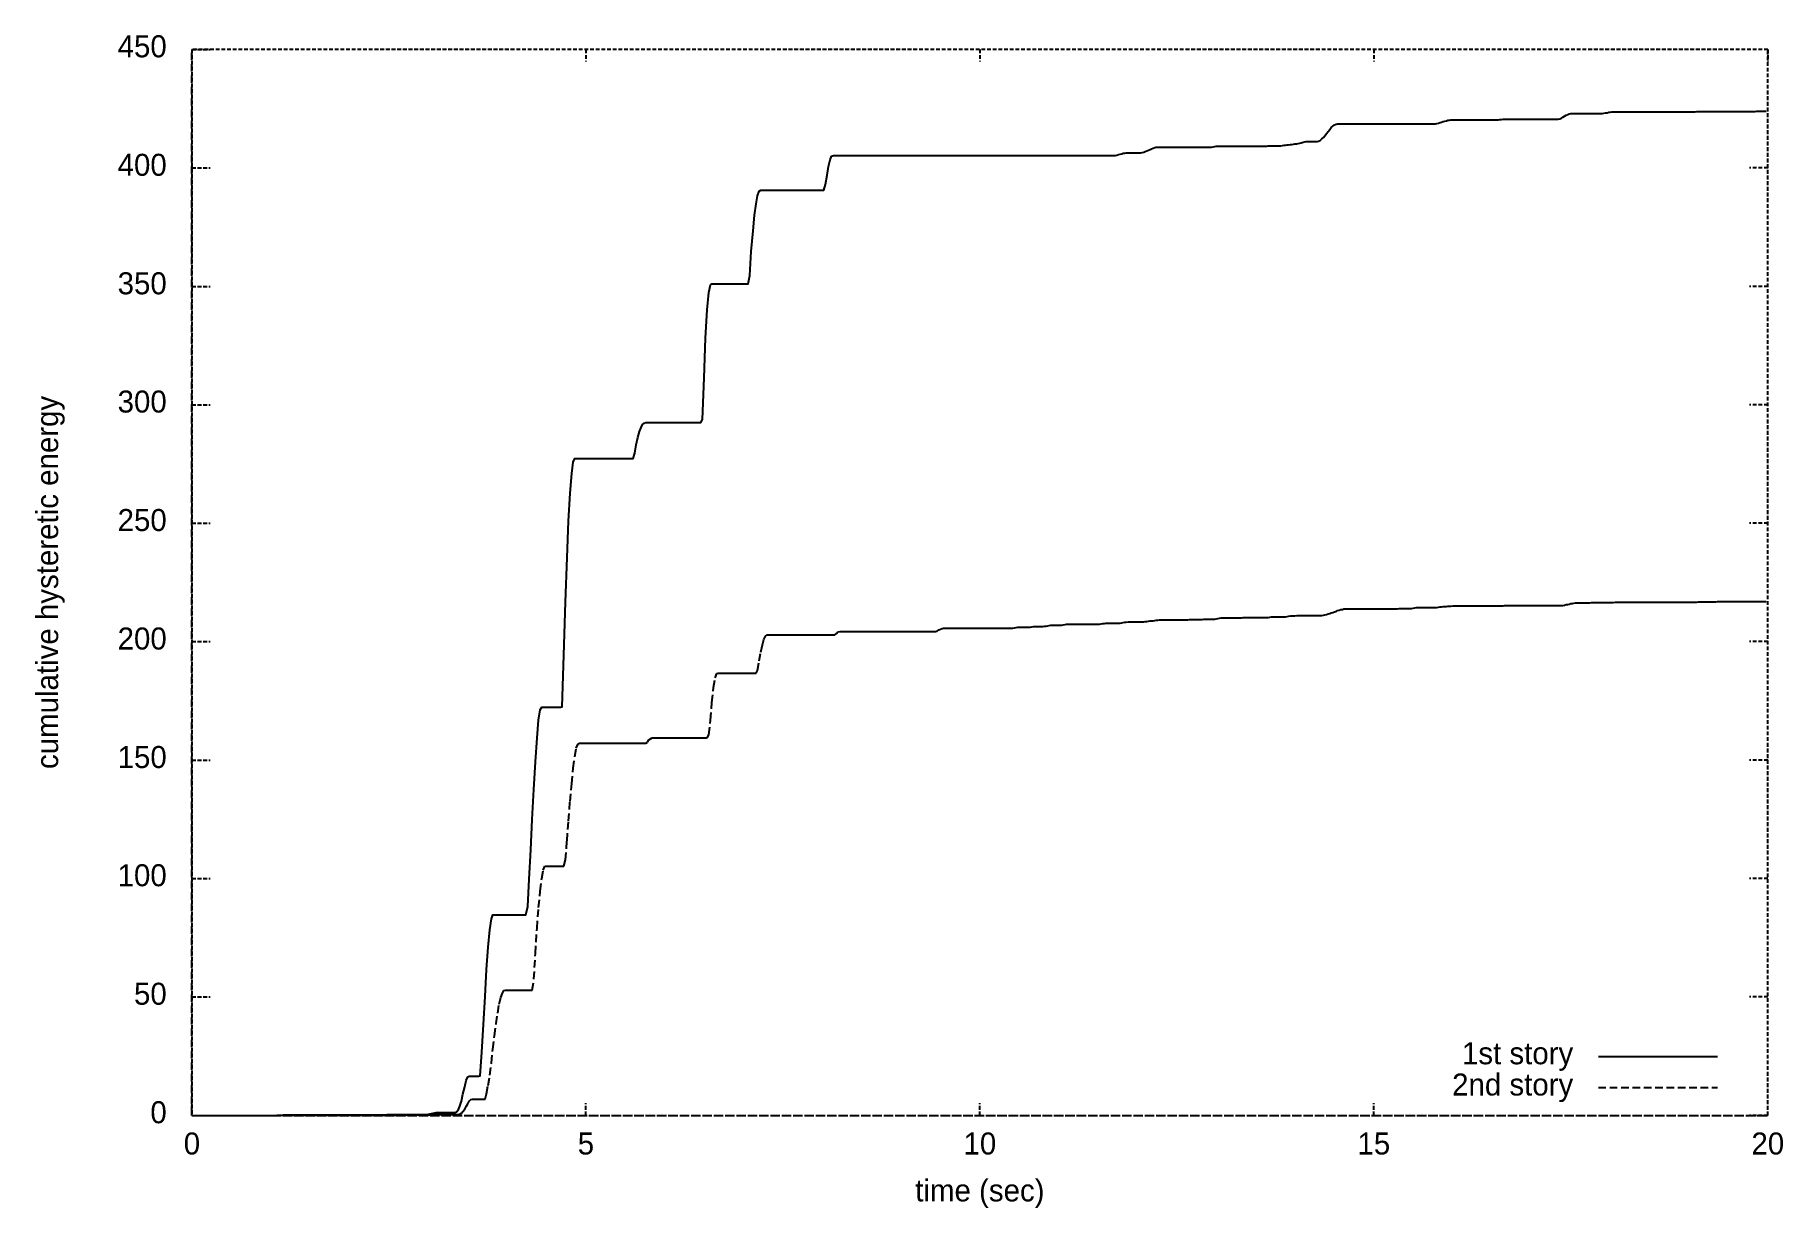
# Model space of a CAD drawing. Extents: x 1 to 117, y 0 to 78.
import ezdxf
from ezdxf.enums import TextEntityAlignment as Align

# ---------------------------------------------------------------- set-up
doc = ezdxf.new("R2010")
doc.units = 0
doc.linetypes.add('DASHED', pattern=[0.75, 0.5, -0.25])
doc.linetypes.add('HIDDEN', pattern=[0.375, 0.25, -0.125])
doc.layers.get('0').update_dxf_attribs({"linetype": 'CONTINUOUS'})
doc.layers.add('1', color=1, linetype='DASHED')
doc.layers.add('2', color=2, linetype='HIDDEN')

msp = doc.modelspace()

# ---------------------------------------------------------------- linework, layer by layer
at = {"linetype": 'CONTINUOUS'}
for points in [[(11.533, 6.2), (11.533, 6.2), (11.65, 6.2), (11.75, 6.2), (11.85, 6.2), (11.95, 6.2), (12.067, 6.2), (12.167, 6.2), (12.267, 6.2), (12.367, 6.2), (12.483, 6.2), (12.583, 6.2), (12.683, 6.2), (12.783, 6.2), (12.9, 6.2), (13, 6.2), (13.1, 6.2), (13.2, 6.2), (13.317, 6.2), (13.417, 6.2), (13.517, 6.2), (13.617, 6.2), (13.733, 6.2), (13.833, 6.2), (13.933, 6.2), (14.033, 6.2), (14.15, 6.2), (14.25, 6.2), (14.35, 6.2), (14.45, 6.2), (14.567, 6.2), (14.667, 6.2), (14.767, 6.2), (14.867, 6.2), (14.983, 6.2), (15.083, 6.2), (15.183, 6.2), (15.283, 6.2), (15.4, 6.2), (15.5, 6.2), (15.6, 6.2), (15.7, 6.2), (15.817, 6.2), (15.917, 6.2), (16.017, 6.2), (16.117, 6.2), (16.233, 6.2), (16.333, 6.2), (16.433, 6.2), (16.533, 6.2), (16.65, 6.2), (16.75, 6.2), (16.85, 6.2), (16.95, 6.2), (17.067, 6.217), (17.167, 6.217), (17.267, 6.217), (17.367, 6.217), (17.483, 6.233), (17.583, 6.233), (17.683, 6.233), (17.783, 6.233), (17.9, 6.233), (18, 6.233), (18.1, 6.233), (18.2, 6.233), (18.317, 6.233), (18.417, 6.233), (18.517, 6.233), (18.617, 6.233), (18.733, 6.233), (18.833, 6.233), (18.933, 6.233), (19.033, 6.233), (19.15, 6.233), (19.25, 6.233), (19.35, 6.233), (19.45, 6.233), (19.567, 6.233), (19.667, 6.233), (19.767, 6.233), (19.867, 6.233), (19.983, 6.233), (20.083, 6.233), (20.183, 6.233), (20.283, 6.233), (20.4, 6.233), (20.5, 6.233), (20.6, 6.233), (20.7, 6.233), (20.817, 6.233), (20.917, 6.233), (21.017, 6.233), (21.117, 6.233), (21.233, 6.233), (21.333, 6.233), (21.433, 6.233), (21.533, 6.233), (21.65, 6.233), (21.75, 6.233), (21.85, 6.233), (21.95, 6.233), (22.067, 6.233), (22.167, 6.233), (22.267, 6.233), (22.367, 6.233), (22.483, 6.233), (22.583, 6.233), (22.683, 6.233), (22.783, 6.233), (22.9, 6.233), (23, 6.233), (23.1, 6.233), (23.2, 6.233), (23.317, 6.233), (23.417, 6.233), (23.517, 6.233), (23.617, 6.233), (23.733, 6.233), (23.833, 6.233), (23.933, 6.233), (24.033, 6.233), (24.15, 6.233), (24.25, 6.233), (24.35, 6.25), (24.467, 6.25), (24.567, 6.25), (24.667, 6.25), (24.767, 6.25), (24.883, 6.25), (24.983, 6.25), (25.083, 6.25), (25.183, 6.25), (25.3, 6.25), (25.4, 6.25), (25.5, 6.25), (25.6, 6.25), (25.717, 6.25), (25.817, 6.25), (25.917, 6.267), (26.017, 6.267), (26.133, 6.267), (26.233, 6.267), (26.333, 6.267), (26.433, 6.267), (26.55, 6.267), (26.65, 6.267), (26.75, 6.267), (26.85, 6.267), (26.967, 6.267), (27.067, 6.283), (27.167, 6.3), (27.267, 6.317), (27.383, 6.35), (27.483, 6.367), (27.583, 6.383), (27.683, 6.4), (27.8, 6.4), (27.9, 6.4), (28, 6.4), (28.1, 6.4), (28.217, 6.4), (28.317, 6.4), (28.417, 6.4), (28.517, 6.4), (28.633, 6.4), (28.733, 6.4), (28.833, 6.4), (28.933, 6.433), (29.05, 6.583), (29.15, 6.817), (29.25, 7.15), (29.35, 7.6), (29.467, 8.083), (29.567, 8.5), (29.667, 8.75), (29.767, 8.8), (29.883, 8.8), (29.983, 8.8), (30.083, 8.8), (30.183, 8.8), (30.3, 8.8), (30.4, 8.8), (30.5, 8.817), (30.6, 10.383), (30.717, 12.2), (30.817, 14.067), (30.917, 15.833), (31.017, 17.317), (31.133, 18.467), (31.233, 19.183), (31.333, 19.467), (31.433, 19.467), (31.55, 19.467), (31.65, 19.467), (31.75, 19.467), (31.85, 19.467), (31.967, 19.467), (32.067, 19.467), (32.167, 19.467), (32.267, 19.467), (32.383, 19.467), (32.483, 19.467), (32.583, 19.467), (32.683, 19.467), (32.8, 19.467), (32.9, 19.467), (33, 19.467), (33.1, 19.467), (33.217, 19.467), (33.317, 19.467), (33.417, 19.467), (33.517, 19.467), (33.633, 20), (33.733, 21.817), (33.833, 23.75), (33.933, 25.767), (34.05, 27.733), (34.15, 29.583), (34.25, 31.167), (34.35, 32.333), (34.467, 33.017), (34.567, 33.183), (34.667, 33.183), (34.767, 33.183), (34.883, 33.183), (34.983, 33.183), (35.083, 33.183), (35.183, 33.183), (35.3, 33.183), (35.4, 33.183), (35.5, 33.183), (35.6, 33.183), (35.717, 33.183), (35.817, 33.183), (35.917, 33.217), (36.017, 36.633), (36.133, 40.133), (36.233, 43.083), (36.333, 45.483), (36.433, 47.333), (36.55, 48.633), (36.65, 49.383), (36.75, 49.633), (36.85, 49.633), (36.967, 49.633), (37.067, 49.633), (37.167, 49.633), (37.267, 49.633), (37.383, 49.633), (37.483, 49.633), (37.583, 49.633), (37.7, 49.633), (37.8, 49.633), (37.9, 49.633), (38, 49.633), (38.117, 49.633), (38.217, 49.633), (38.317, 49.633), (38.417, 49.633), (38.533, 49.633), (38.633, 49.633), (38.733, 49.633), (38.833, 49.633), (38.95, 49.633), (39.05, 49.633), (39.15, 49.633), (39.25, 49.633), (39.367, 49.633), (39.467, 49.633), (39.567, 49.633), (39.667, 49.633), (39.783, 49.633), (39.883, 49.633), (39.983, 49.633), (40.083, 49.633), (40.2, 49.633), (40.3, 49.633), (40.4, 49.633), (40.5, 49.633), (40.617, 49.633), (40.717, 49.983), (40.817, 50.533), (40.917, 51.017), (41.033, 51.4), (41.133, 51.683), (41.233, 51.867), (41.333, 51.967), (41.45, 52), (41.55, 52), (41.65, 52), (41.75, 52), (41.867, 52), (41.967, 52), (42.067, 52), (42.167, 52), (42.283, 52), (42.383, 52), (42.483, 52), (42.583, 52), (42.7, 52), (42.8, 52), (42.9, 52), (43, 52), (43.117, 52), (43.217, 52), (43.317, 52), (43.417, 52), (43.533, 52), (43.633, 52), (43.733, 52), (43.833, 52), (43.95, 52), (44.05, 52), (44.15, 52), (44.25, 52), (44.367, 52), (44.467, 52), (44.567, 52), (44.667, 52), (44.783, 52), (44.883, 52), (44.983, 52), (45.083, 52), (45.2, 52.2), (45.3, 54.967), (45.4, 57.583), (45.5, 59.45), (45.617, 60.6), (45.717, 61.117), (45.817, 61.167), (45.917, 61.167), (46.033, 61.167), (46.133, 61.167), (46.233, 61.167), (46.333, 61.167), (46.45, 61.167), (46.55, 61.167), (46.65, 61.167), (46.75, 61.167), (46.867, 61.167), (46.967, 61.167), (47.067, 61.167), (47.167, 61.167), (47.283, 61.167), (47.383, 61.167), (47.483, 61.167), (47.583, 61.167), (47.7, 61.167), (47.8, 61.167), (47.9, 61.167), (48, 61.167), (48.117, 61.167), (48.217, 61.167), (48.317, 61.733), (48.417, 63.3), (48.533, 64.667), (48.633, 65.717), (48.733, 66.467), (48.833, 67), (48.95, 67.3), (49.05, 67.367), (49.15, 67.367), (49.25, 67.367), (49.367, 67.367), (49.467, 67.367), (49.567, 67.367), (49.667, 67.367), (49.783, 67.367), (49.883, 67.367), (49.983, 67.367), (50.083, 67.367), (50.2, 67.367), (50.3, 67.367), (50.4, 67.367), (50.517, 67.367), (50.617, 67.367), (50.717, 67.367), (50.817, 67.367), (50.933, 67.367), (51.033, 67.367), (51.133, 67.367), (51.233, 67.367), (51.35, 67.367), (51.45, 67.367), (51.55, 67.367), (51.65, 67.367), (51.767, 67.367), (51.867, 67.367), (51.967, 67.367), (52.067, 67.367), (52.183, 67.367), (52.283, 67.367), (52.383, 67.367), (52.483, 67.367), (52.6, 67.367), (52.7, 67.367), (52.8, 67.367), (52.9, 67.367), (53.017, 67.367), (53.117, 67.367), (53.217, 67.367), (53.317, 67.75), (53.433, 68.367), (53.533, 68.933), (53.633, 69.367), (53.733, 69.617), (53.85, 69.667), (53.95, 69.667), (54.05, 69.667), (54.15, 69.667), (54.267, 69.667), (54.367, 69.667), (54.467, 69.667), (54.567, 69.667), (54.683, 69.667), (54.783, 69.667), (54.883, 69.667), (54.983, 69.667), (55.1, 69.667), (55.2, 69.667), (55.3, 69.667), (55.4, 69.667), (55.517, 69.667), (55.617, 69.667), (55.717, 69.667), (55.817, 69.667), (55.933, 69.667), (56.033, 69.667), (56.133, 69.667), (56.233, 69.667), (56.35, 69.667), (56.45, 69.667), (56.55, 69.667), (56.65, 69.667), (56.767, 69.667), (56.867, 69.667), (56.967, 69.667), (57.067, 69.667), (57.183, 69.667), (57.283, 69.667), (57.383, 69.667), (57.483, 69.667), (57.6, 69.667), (57.7, 69.667), (57.8, 69.667), (57.9, 69.667), (58.017, 69.667), (58.117, 69.667), (58.217, 69.667), (58.317, 69.667), (58.433, 69.667), (58.533, 69.667), (58.633, 69.667), (58.733, 69.667), (58.85, 69.667), (58.95, 69.667), (59.05, 69.667), (59.15, 69.667), (59.267, 69.667), (59.367, 69.667), (59.467, 69.667), (59.567, 69.667), (59.683, 69.667), (59.783, 69.667), (59.883, 69.667), (59.983, 69.667), (60.1, 69.667), (60.2, 69.667), (60.3, 69.667), (60.4, 69.667), (60.517, 69.667), (60.617, 69.667), (60.717, 69.667), (60.817, 69.667), (60.933, 69.667), (61.033, 69.667), (61.133, 69.667), (61.233, 69.667), (61.35, 69.667), (61.45, 69.667), (61.55, 69.667), (61.65, 69.667), (61.767, 69.667), (61.867, 69.667), (61.967, 69.667), (62.067, 69.667), (62.183, 69.667), (62.283, 69.667), (62.383, 69.667), (62.483, 69.667), (62.6, 69.667), (62.7, 69.667), (62.8, 69.667), (62.9, 69.667), (63.017, 69.667), (63.117, 69.667), (63.217, 69.667), (63.317, 69.667), (63.433, 69.667), (63.533, 69.667), (63.633, 69.667), (63.75, 69.667), (63.85, 69.667), (63.95, 69.667), (64.05, 69.667), (64.167, 69.667), (64.267, 69.667), (64.367, 69.667), (64.467, 69.667), (64.583, 69.667), (64.683, 69.667), (64.783, 69.667), (64.883, 69.667), (65, 69.667), (65.1, 69.667), (65.2, 69.667), (65.3, 69.667), (65.417, 69.667), (65.517, 69.667), (65.617, 69.667), (65.717, 69.667), (65.833, 69.667), (65.933, 69.667), (66.033, 69.667), (66.133, 69.667), (66.25, 69.667), (66.35, 69.667), (66.45, 69.667), (66.55, 69.667), (66.667, 69.667), (66.767, 69.667), (66.867, 69.667), (66.967, 69.667), (67.083, 69.667), (67.183, 69.667), (67.283, 69.667), (67.383, 69.667), (67.5, 69.667), (67.6, 69.667), (67.7, 69.667), (67.8, 69.667), (67.917, 69.667), (68.017, 69.667), (68.117, 69.667), (68.217, 69.667), (68.333, 69.667), (68.433, 69.667), (68.533, 69.667), (68.633, 69.667), (68.75, 69.667), (68.85, 69.667), (68.95, 69.667), (69.05, 69.667), (69.167, 69.667), (69.267, 69.667), (69.367, 69.667), (69.467, 69.667), (69.583, 69.667), (69.683, 69.667), (69.783, 69.667), (69.883, 69.667), (70, 69.667), (70.1, 69.667), (70.2, 69.667), (70.3, 69.667), (70.417, 69.667), (70.517, 69.667), (70.617, 69.667), (70.717, 69.667), (70.833, 69.667), (70.933, 69.667), (71.033, 69.667), (71.133, 69.667), (71.25, 69.667), (71.35, 69.667), (71.45, 69.667), (71.55, 69.667), (71.667, 69.667), (71.767, 69.667), (71.867, 69.667), (71.967, 69.667), (72.083, 69.667), (72.183, 69.667), (72.283, 69.667), (72.383, 69.667), (72.5, 69.667), (72.6, 69.683), (72.7, 69.717), (72.8, 69.75), (72.917, 69.767), (73.017, 69.8), (73.117, 69.817), (73.217, 69.833), (73.333, 69.833), (73.433, 69.833), (73.533, 69.833), (73.633, 69.833), (73.75, 69.833), (73.85, 69.833), (73.95, 69.833), (74.05, 69.833), (74.167, 69.833), (74.267, 69.85), (74.367, 69.883), (74.467, 69.917), (74.583, 69.967), (74.683, 70.017), (74.783, 70.05), (74.883, 70.1), (75, 70.15), (75.1, 70.183), (75.2, 70.2), (75.3, 70.217), (75.417, 70.217), (75.517, 70.217), (75.617, 70.217), (75.717, 70.217), (75.833, 70.217), (75.933, 70.217), (76.033, 70.217), (76.133, 70.217), (76.25, 70.217), (76.35, 70.217), (76.45, 70.217), (76.567, 70.217), (76.667, 70.217), (76.767, 70.217), (76.867, 70.217), (76.983, 70.217), (77.083, 70.217), (77.183, 70.217), (77.283, 70.217), (77.4, 70.217), (77.5, 70.217), (77.6, 70.217), (77.7, 70.217), (77.817, 70.217), (77.917, 70.217), (78.017, 70.217), (78.117, 70.217), (78.233, 70.217), (78.333, 70.217), (78.433, 70.217), (78.533, 70.217), (78.65, 70.217), (78.75, 70.217), (78.85, 70.217), (78.95, 70.233), (79.067, 70.25), (79.167, 70.267), (79.267, 70.283), (79.367, 70.283), (79.483, 70.283), (79.583, 70.283), (79.683, 70.283), (79.783, 70.283), (79.9, 70.283), (80, 70.283), (80.1, 70.283), (80.2, 70.283), (80.317, 70.283), (80.417, 70.283), (80.517, 70.283), (80.617, 70.283), (80.733, 70.283), (80.833, 70.283), (80.933, 70.283), (81.033, 70.283), (81.15, 70.283), (81.25, 70.283), (81.35, 70.283), (81.45, 70.283), (81.567, 70.283), (81.667, 70.283), (81.767, 70.283), (81.867, 70.283), (81.983, 70.283), (82.083, 70.283), (82.183, 70.283), (82.283, 70.283), (82.4, 70.283), (82.5, 70.283), (82.6, 70.3), (82.7, 70.3), (82.817, 70.3), (82.917, 70.3), (83.017, 70.3), (83.117, 70.3), (83.233, 70.3), (83.333, 70.3), (83.433, 70.3), (83.533, 70.317), (83.65, 70.333), (83.75, 70.35), (83.85, 70.367), (83.95, 70.367), (84.067, 70.383), (84.167, 70.383), (84.267, 70.4), (84.367, 70.417), (84.483, 70.433), (84.583, 70.45), (84.683, 70.467), (84.783, 70.5), (84.9, 70.533), (85, 70.55), (85.1, 70.583), (85.2, 70.583), (85.317, 70.583), (85.417, 70.583), (85.517, 70.583), (85.617, 70.583), (85.733, 70.583), (85.833, 70.583), (85.933, 70.6), (86.033, 70.65), (86.15, 70.75), (86.25, 70.85), (86.35, 70.967), (86.45, 71.1), (86.567, 71.25), (86.667, 71.383), (86.767, 71.5), (86.867, 71.6), (86.983, 71.683), (87.083, 71.733), (87.183, 71.75), (87.283, 71.75), (87.4, 71.75), (87.5, 71.75), (87.6, 71.75), (87.7, 71.75), (87.817, 71.75), (87.917, 71.75), (88.017, 71.75), (88.117, 71.75), (88.233, 71.75), (88.333, 71.75), (88.433, 71.75), (88.533, 71.75), (88.65, 71.75), (88.75, 71.75), (88.85, 71.75), (88.95, 71.75), (89.067, 71.75), (89.167, 71.75), (89.267, 71.75), (89.367, 71.75), (89.483, 71.75), (89.583, 71.75), (89.683, 71.75), (89.8, 71.75), (89.9, 71.75), (90, 71.75), (90.1, 71.75), (90.217, 71.75), (90.317, 71.75), (90.417, 71.75), (90.517, 71.75), (90.633, 71.75), (90.733, 71.75), (90.833, 71.75), (90.933, 71.75), (91.05, 71.75), (91.15, 71.75), (91.25, 71.75), (91.35, 71.75), (91.467, 71.75), (91.567, 71.75), (91.667, 71.75), (91.767, 71.75), (91.883, 71.75), (91.983, 71.75), (92.083, 71.75), (92.183, 71.75), (92.3, 71.75), (92.4, 71.75), (92.5, 71.75), (92.6, 71.75), (92.717, 71.75), (92.817, 71.75), (92.917, 71.75), (93.017, 71.75), (93.133, 71.75), (93.233, 71.75), (93.333, 71.75), (93.433, 71.75), (93.55, 71.75), (93.65, 71.75), (93.75, 71.767), (93.85, 71.8), (93.967, 71.833), (94.067, 71.867), (94.167, 71.9), (94.267, 71.917), (94.383, 71.95), (94.483, 71.983), (94.583, 72), (94.683, 72.017), (94.8, 72.017), (94.9, 72.017), (95, 72.017), (95.1, 72.017), (95.217, 72.017), (95.317, 72.017), (95.417, 72.017), (95.517, 72.017), (95.633, 72.017), (95.733, 72.017), (95.833, 72.017), (95.933, 72.017), (96.05, 72.017), (96.15, 72.017), (96.25, 72.017), (96.35, 72.017), (96.467, 72.017), (96.567, 72.017), (96.667, 72.017), (96.767, 72.017), (96.883, 72.017), (96.983, 72.017), (97.083, 72.017), (97.183, 72.017), (97.3, 72.017), (97.4, 72.017), (97.5, 72.017), (97.6, 72.017), (97.717, 72.017), (97.817, 72.017), (97.917, 72.033), (98.017, 72.033), (98.133, 72.05), (98.233, 72.05), (98.333, 72.05), (98.433, 72.05), (98.55, 72.05), (98.65, 72.05), (98.75, 72.05), (98.85, 72.05), (98.967, 72.05), (99.067, 72.05), (99.167, 72.05), (99.267, 72.05), (99.383, 72.05), (99.483, 72.05), (99.583, 72.05), (99.683, 72.05), (99.8, 72.05), (99.9, 72.05), (100, 72.05), (100.1, 72.05), (100.217, 72.05), (100.317, 72.05), (100.417, 72.05), (100.517, 72.05), (100.633, 72.05), (100.733, 72.05), (100.833, 72.05), (100.933, 72.05), (101.05, 72.05), (101.15, 72.05), (101.25, 72.05), (101.35, 72.05), (101.467, 72.05), (101.567, 72.05), (101.667, 72.05), (101.767, 72.05), (101.883, 72.083), (101.983, 72.133), (102.083, 72.2), (102.183, 72.267), (102.3, 72.317), (102.4, 72.367), (102.5, 72.417), (102.617, 72.433), (102.717, 72.433), (102.817, 72.433), (102.917, 72.433), (103.033, 72.433), (103.133, 72.433), (103.233, 72.433), (103.333, 72.433), (103.45, 72.433), (103.55, 72.433), (103.65, 72.433), (103.75, 72.433), (103.867, 72.433), (103.967, 72.433), (104.067, 72.433), (104.167, 72.433), (104.283, 72.433), (104.383, 72.433), (104.483, 72.433), (104.583, 72.433), (104.7, 72.433), (104.8, 72.45), (104.9, 72.467), (105, 72.483), (105.117, 72.517), (105.217, 72.517), (105.317, 72.533), (105.417, 72.533), (105.533, 72.533), (105.633, 72.533), (105.733, 72.533), (105.833, 72.533), (105.95, 72.533), (106.05, 72.533), (106.15, 72.533), (106.25, 72.533), (106.367, 72.533), (106.467, 72.533), (106.567, 72.533), (106.667, 72.533), (106.783, 72.533), (106.883, 72.533), (106.983, 72.533), (107.083, 72.533), (107.2, 72.533), (107.3, 72.533), (107.4, 72.533), (107.5, 72.533), (107.617, 72.533), (107.717, 72.533), (107.817, 72.533), (107.917, 72.533), (108.033, 72.533), (108.133, 72.55), (108.233, 72.55), (108.333, 72.55), (108.45, 72.55), (108.55, 72.55), (108.65, 72.55), (108.75, 72.55), (108.867, 72.55), (108.967, 72.55), (109.067, 72.55), (109.167, 72.55), (109.283, 72.55), (109.383, 72.55), (109.483, 72.55), (109.583, 72.55), (109.7, 72.55), (109.8, 72.55), (109.9, 72.55), (110, 72.55), (110.117, 72.55), (110.217, 72.55), (110.317, 72.55), (110.417, 72.55), (110.533, 72.55), (110.633, 72.55), (110.733, 72.55), (110.833, 72.55), (110.95, 72.567), (111.05, 72.567), (111.15, 72.567), (111.25, 72.567), (111.367, 72.567), (111.467, 72.567), (111.567, 72.567), (111.667, 72.567), (111.783, 72.567), (111.883, 72.567), (111.983, 72.567), (112.083, 72.567), (112.2, 72.567), (112.3, 72.567), (112.4, 72.567), (112.5, 72.567), (112.617, 72.567), (112.717, 72.567), (112.817, 72.567), (112.917, 72.567), (113.033, 72.567), (113.133, 72.567), (113.233, 72.567), (113.333, 72.567), (113.45, 72.567), (113.55, 72.567), (113.65, 72.567), (113.75, 72.567), (113.867, 72.567), (113.967, 72.567), (114.067, 72.567), (114.167, 72.567), (114.283, 72.567), (114.383, 72.567), (114.483, 72.567), (114.583, 72.567), (114.7, 72.567), (114.8, 72.567), (114.9, 72.583), (115, 72.583), (115.117, 72.583), (115.217, 72.583), (115.317, 72.583), (115.417, 72.583), (115.533, 72.583)], [(104.433, 10.1), (112.3, 10.1)]]:
    msp.add_lwpolyline(points, dxfattribs=at)
at = {"layer": '1', "linetype": 'DASHED'}
for points in [[(11.433, 6.2), (11.433, 76.667)], [(11.533, 6.2), (11.533, 6.2), (11.65, 6.2), (11.75, 6.2), (11.85, 6.2), (11.95, 6.2), (12.067, 6.2), (12.167, 6.2), (12.267, 6.2), (12.367, 6.2), (12.483, 6.2), (12.583, 6.2), (12.683, 6.2), (12.783, 6.2), (12.9, 6.2), (13, 6.2), (13.1, 6.2), (13.2, 6.2), (13.317, 6.2), (13.417, 6.2), (13.517, 6.2), (13.617, 6.2), (13.733, 6.2), (13.833, 6.2), (13.933, 6.2), (14.033, 6.2), (14.15, 6.2), (14.25, 6.2), (14.35, 6.2), (14.45, 6.2), (14.567, 6.2), (14.667, 6.2), (14.767, 6.2), (14.867, 6.2), (14.983, 6.2), (15.083, 6.2), (15.183, 6.2), (15.283, 6.2), (15.4, 6.2), (15.5, 6.2), (15.6, 6.2), (15.7, 6.2), (15.817, 6.2), (15.917, 6.2), (16.017, 6.2), (16.117, 6.2), (16.233, 6.2), (16.333, 6.2), (16.433, 6.2), (16.533, 6.2), (16.65, 6.2), (16.75, 6.2), (16.85, 6.2), (16.95, 6.2), (17.067, 6.2), (17.167, 6.2), (17.267, 6.217), (17.367, 6.217), (17.483, 6.217), (17.583, 6.217), (17.683, 6.217), (17.783, 6.217), (17.9, 6.217), (18, 6.217), (18.1, 6.217), (18.2, 6.217), (18.317, 6.217), (18.417, 6.217), (18.517, 6.217), (18.617, 6.217), (18.733, 6.217), (18.833, 6.217), (18.933, 6.217), (19.033, 6.217), (19.15, 6.217), (19.25, 6.217), (19.35, 6.217), (19.45, 6.217), (19.567, 6.217), (19.667, 6.217), (19.767, 6.217), (19.867, 6.217), (19.983, 6.217), (20.083, 6.217), (20.183, 6.217), (20.283, 6.217), (20.4, 6.217), (20.5, 6.217), (20.6, 6.217), (20.7, 6.217), (20.817, 6.217), (20.917, 6.217), (21.017, 6.217), (21.117, 6.217), (21.233, 6.217), (21.333, 6.217), (21.433, 6.217), (21.533, 6.217), (21.65, 6.217), (21.75, 6.217), (21.85, 6.217), (21.95, 6.217), (22.067, 6.217), (22.167, 6.217), (22.267, 6.217), (22.367, 6.217), (22.483, 6.217), (22.583, 6.217), (22.683, 6.217), (22.783, 6.217), (22.9, 6.217), (23, 6.217), (23.1, 6.217), (23.2, 6.217), (23.317, 6.217), (23.417, 6.217), (23.517, 6.217), (23.617, 6.217), (23.733, 6.217), (23.833, 6.217), (23.933, 6.217), (24.033, 6.217), (24.15, 6.217), (24.25, 6.217), (24.35, 6.217), (24.467, 6.217), (24.567, 6.217), (24.667, 6.217), (24.767, 6.217), (24.883, 6.217), (24.983, 6.217), (25.083, 6.217), (25.183, 6.217), (25.3, 6.217), (25.4, 6.217), (25.5, 6.217), (25.6, 6.217), (25.717, 6.233), (25.817, 6.233), (25.917, 6.233), (26.017, 6.233), (26.133, 6.233), (26.233, 6.233), (26.333, 6.233), (26.433, 6.233), (26.55, 6.233), (26.65, 6.233), (26.75, 6.233), (26.85, 6.233), (26.967, 6.233), (27.067, 6.233), (27.167, 6.233), (27.267, 6.25), (27.383, 6.25), (27.483, 6.25), (27.583, 6.25), (27.683, 6.25), (27.8, 6.25), (27.9, 6.25), (28, 6.25), (28.1, 6.25), (28.217, 6.25), (28.317, 6.25), (28.417, 6.25), (28.517, 6.25), (28.633, 6.25), (28.733, 6.25), (28.833, 6.25), (28.933, 6.25), (29.05, 6.25), (29.15, 6.283), (29.25, 6.35), (29.35, 6.467), (29.467, 6.6), (29.567, 6.783), (29.667, 6.967), (29.767, 7.133), (29.883, 7.25), (29.983, 7.267), (30.083, 7.267), (30.183, 7.267), (30.3, 7.267), (30.4, 7.267), (30.5, 7.267), (30.6, 7.267), (30.717, 7.267), (30.817, 7.267), (30.917, 7.633), (31.017, 8.183), (31.133, 8.867), (31.233, 9.683), (31.333, 10.583), (31.433, 11.467), (31.55, 12.267), (31.65, 12.967), (31.75, 13.55), (31.85, 13.983), (31.967, 14.283), (32.067, 14.45), (32.167, 14.467), (32.267, 14.467), (32.383, 14.467), (32.483, 14.467), (32.583, 14.467), (32.683, 14.467), (32.8, 14.467), (32.9, 14.467), (33, 14.467), (33.1, 14.467), (33.217, 14.467), (33.317, 14.467), (33.417, 14.467), (33.517, 14.467), (33.633, 14.467), (33.733, 14.467), (33.833, 14.467), (33.933, 14.467), (34.05, 15.217), (34.15, 16.9), (34.25, 18.567), (34.35, 19.95), (34.467, 21.033), (34.567, 21.867), (34.667, 22.417), (34.767, 22.667), (34.883, 22.683), (34.983, 22.683), (35.083, 22.683), (35.183, 22.683), (35.3, 22.683), (35.4, 22.683), (35.5, 22.683), (35.6, 22.683), (35.717, 22.683), (35.817, 22.683), (35.917, 22.683), (36.017, 22.683), (36.133, 23.083), (36.233, 24.35), (36.333, 25.667), (36.433, 26.95), (36.55, 28.133), (36.65, 29.15), (36.75, 29.933), (36.85, 30.467), (36.967, 30.767), (37.067, 30.8), (37.167, 30.8), (37.267, 30.8), (37.383, 30.8), (37.483, 30.8), (37.583, 30.8), (37.7, 30.8), (37.8, 30.8), (37.9, 30.8), (38, 30.8), (38.117, 30.8), (38.217, 30.8), (38.317, 30.8), (38.417, 30.8), (38.533, 30.8), (38.633, 30.8), (38.733, 30.8), (38.833, 30.8), (38.95, 30.8), (39.05, 30.8), (39.15, 30.8), (39.25, 30.8), (39.367, 30.8), (39.467, 30.8), (39.567, 30.8), (39.667, 30.8), (39.783, 30.8), (39.883, 30.8), (39.983, 30.8), (40.083, 30.8), (40.2, 30.8), (40.3, 30.8), (40.4, 30.8), (40.5, 30.8), (40.617, 30.8), (40.717, 30.8), (40.817, 30.8), (40.917, 30.8), (41.033, 30.8), (41.133, 30.8), (41.233, 30.8), (41.333, 30.8), (41.45, 30.8), (41.55, 30.867), (41.65, 31.017), (41.75, 31.1), (41.867, 31.15), (41.967, 31.15), (42.067, 31.15), (42.167, 31.15), (42.283, 31.15), (42.383, 31.15), (42.483, 31.15), (42.583, 31.15), (42.7, 31.15), (42.8, 31.15), (42.9, 31.15), (43, 31.15), (43.117, 31.15), (43.217, 31.15), (43.317, 31.15), (43.417, 31.15), (43.533, 31.15), (43.633, 31.15), (43.733, 31.15), (43.833, 31.15), (43.95, 31.15), (44.05, 31.15), (44.15, 31.15), (44.25, 31.15), (44.367, 31.15), (44.467, 31.15), (44.567, 31.15), (44.667, 31.15), (44.783, 31.15), (44.883, 31.15), (44.983, 31.15), (45.083, 31.15), (45.2, 31.15), (45.3, 31.15), (45.4, 31.15), (45.5, 31.15), (45.617, 31.367), (45.717, 32.333), (45.817, 33.5), (45.917, 34.483), (46.033, 35.133), (46.133, 35.417), (46.233, 35.433), (46.333, 35.433), (46.45, 35.433), (46.55, 35.433), (46.65, 35.433), (46.75, 35.433), (46.867, 35.433), (46.967, 35.433), (47.067, 35.433), (47.167, 35.433), (47.283, 35.433), (47.383, 35.433), (47.483, 35.433), (47.583, 35.433), (47.7, 35.433), (47.8, 35.433), (47.9, 35.433), (48, 35.433), (48.117, 35.433), (48.217, 35.433), (48.317, 35.433), (48.417, 35.433), (48.533, 35.433), (48.633, 35.433), (48.733, 35.433), (48.833, 35.617), (48.95, 36.25), (49.05, 36.817), (49.15, 37.3), (49.25, 37.667), (49.367, 37.883), (49.467, 37.967), (49.567, 37.967), (49.667, 37.967), (49.783, 37.967), (49.883, 37.967), (49.983, 37.967), (50.083, 37.967), (50.2, 37.967), (50.3, 37.967), (50.4, 37.967), (50.517, 37.967), (50.617, 37.967), (50.717, 37.967), (50.817, 37.967), (50.933, 37.967), (51.033, 37.967), (51.133, 37.967), (51.233, 37.967), (51.35, 37.967), (51.45, 37.967), (51.55, 37.967), (51.65, 37.967), (51.767, 37.967), (51.867, 37.967), (51.967, 37.967), (52.067, 37.967), (52.183, 37.967), (52.283, 37.967), (52.383, 37.967), (52.483, 37.967), (52.6, 37.967), (52.7, 37.967), (52.8, 37.967), (52.9, 37.967), (53.017, 37.967), (53.117, 37.967), (53.217, 37.967), (53.317, 37.967), (53.433, 37.967), (53.533, 37.967), (53.633, 37.967), (53.733, 37.967), (53.85, 37.967), (53.95, 37.967), (54.05, 38.067), (54.15, 38.167), (54.267, 38.183), (54.367, 38.183), (54.467, 38.183), (54.567, 38.183), (54.683, 38.183), (54.783, 38.183), (54.883, 38.183), (54.983, 38.183), (55.1, 38.183), (55.2, 38.183), (55.3, 38.183), (55.4, 38.183), (55.517, 38.183), (55.617, 38.183), (55.717, 38.183), (55.817, 38.183), (55.933, 38.183), (56.033, 38.183), (56.133, 38.183), (56.233, 38.183), (56.35, 38.183), (56.45, 38.183), (56.55, 38.183), (56.65, 38.183), (56.767, 38.183), (56.867, 38.183), (56.967, 38.183), (57.067, 38.183), (57.183, 38.183), (57.283, 38.183), (57.383, 38.183), (57.483, 38.183), (57.6, 38.183), (57.7, 38.183), (57.8, 38.183), (57.9, 38.183), (58.017, 38.183), (58.117, 38.183), (58.217, 38.183), (58.317, 38.183), (58.433, 38.183), (58.533, 38.183), (58.633, 38.183), (58.733, 38.183), (58.85, 38.183), (58.95, 38.183), (59.05, 38.183), (59.15, 38.183), (59.267, 38.183), (59.367, 38.183), (59.467, 38.183), (59.567, 38.183), (59.683, 38.183), (59.783, 38.183), (59.883, 38.183), (59.983, 38.183), (60.1, 38.183), (60.2, 38.183), (60.3, 38.183), (60.4, 38.183), (60.517, 38.183), (60.617, 38.183), (60.717, 38.217), (60.817, 38.3), (60.933, 38.35), (61.033, 38.383), (61.133, 38.4), (61.233, 38.4), (61.35, 38.4), (61.45, 38.4), (61.55, 38.4), (61.65, 38.4), (61.767, 38.4), (61.867, 38.4), (61.967, 38.4), (62.067, 38.4), (62.183, 38.4), (62.283, 38.4), (62.383, 38.4), (62.483, 38.4), (62.6, 38.4), (62.7, 38.4), (62.8, 38.4), (62.9, 38.4), (63.017, 38.4), (63.117, 38.4), (63.217, 38.4), (63.317, 38.4), (63.433, 38.4), (63.533, 38.4), (63.633, 38.4), (63.75, 38.4), (63.85, 38.4), (63.95, 38.4), (64.05, 38.4), (64.167, 38.4), (64.267, 38.4), (64.367, 38.4), (64.467, 38.4), (64.583, 38.4), (64.683, 38.4), (64.783, 38.4), (64.883, 38.4), (65, 38.4), (65.1, 38.4), (65.2, 38.4), (65.3, 38.4), (65.417, 38.4), (65.517, 38.4), (65.617, 38.4), (65.717, 38.417), (65.833, 38.433), (65.933, 38.45), (66.033, 38.467), (66.133, 38.483), (66.25, 38.483), (66.35, 38.483), (66.45, 38.483), (66.55, 38.483), (66.667, 38.483), (66.767, 38.483), (66.867, 38.483), (66.967, 38.5), (67.083, 38.517), (67.183, 38.517), (67.283, 38.517), (67.383, 38.517), (67.5, 38.517), (67.6, 38.517), (67.7, 38.517), (67.8, 38.533), (67.917, 38.55), (68.017, 38.567), (68.117, 38.583), (68.217, 38.6), (68.333, 38.6), (68.433, 38.6), (68.533, 38.6), (68.633, 38.6), (68.75, 38.6), (68.85, 38.6), (68.95, 38.617), (69.05, 38.633), (69.167, 38.65), (69.267, 38.667), (69.367, 38.667), (69.467, 38.683), (69.583, 38.683), (69.683, 38.683), (69.783, 38.683), (69.883, 38.683), (70, 38.683), (70.1, 38.683), (70.2, 38.683), (70.3, 38.683), (70.417, 38.683), (70.517, 38.683), (70.617, 38.683), (70.717, 38.683), (70.833, 38.683), (70.933, 38.683), (71.033, 38.683), (71.133, 38.683), (71.25, 38.683), (71.35, 38.683), (71.45, 38.683), (71.55, 38.7), (71.667, 38.717), (71.767, 38.717), (71.867, 38.733), (71.967, 38.733), (72.083, 38.733), (72.183, 38.733), (72.283, 38.733), (72.383, 38.733), (72.5, 38.733), (72.6, 38.733), (72.7, 38.733), (72.8, 38.75), (72.917, 38.767), (73.017, 38.783), (73.117, 38.8), (73.217, 38.8), (73.333, 38.817), (73.433, 38.817), (73.533, 38.817), (73.633, 38.817), (73.75, 38.817), (73.85, 38.817), (73.95, 38.817), (74.05, 38.817), (74.167, 38.817), (74.267, 38.817), (74.367, 38.833), (74.467, 38.85), (74.583, 38.85), (74.683, 38.867), (74.783, 38.883), (74.883, 38.9), (75, 38.9), (75.1, 38.917), (75.2, 38.933), (75.3, 38.933), (75.417, 38.95), (75.517, 38.95), (75.617, 38.95), (75.717, 38.95), (75.833, 38.95), (75.933, 38.95), (76.033, 38.95), (76.133, 38.95), (76.25, 38.95), (76.35, 38.95), (76.45, 38.967), (76.567, 38.967), (76.667, 38.967), (76.767, 38.967), (76.867, 38.967), (76.983, 38.967), (77.083, 38.967), (77.183, 38.967), (77.283, 38.967), (77.4, 38.983), (77.5, 38.983), (77.6, 38.983), (77.7, 38.983), (77.817, 38.983), (77.917, 38.983), (78.017, 38.983), (78.117, 38.983), (78.233, 38.983), (78.333, 39), (78.433, 39), (78.533, 39), (78.65, 39), (78.75, 39), (78.85, 39), (78.95, 39), (79.067, 39), (79.167, 39.017), (79.267, 39.05), (79.367, 39.067), (79.483, 39.083), (79.583, 39.083), (79.683, 39.1), (79.783, 39.1), (79.9, 39.1), (80, 39.1), (80.1, 39.1), (80.2, 39.1), (80.317, 39.1), (80.417, 39.1), (80.517, 39.1), (80.617, 39.1), (80.733, 39.1), (80.833, 39.1), (80.933, 39.117), (81.033, 39.117), (81.15, 39.117), (81.25, 39.117), (81.35, 39.117), (81.45, 39.117), (81.567, 39.117), (81.667, 39.117), (81.767, 39.117), (81.867, 39.117), (81.983, 39.117), (82.083, 39.117), (82.183, 39.117), (82.283, 39.117), (82.4, 39.117), (82.5, 39.117), (82.6, 39.117), (82.7, 39.133), (82.817, 39.15), (82.917, 39.15), (83.017, 39.15), (83.117, 39.15), (83.233, 39.15), (83.333, 39.15), (83.433, 39.15), (83.533, 39.15), (83.65, 39.15), (83.75, 39.167), (83.85, 39.183), (83.95, 39.2), (84.067, 39.217), (84.167, 39.217), (84.267, 39.233), (84.367, 39.233), (84.483, 39.25), (84.583, 39.25), (84.683, 39.25), (84.783, 39.25), (84.9, 39.25), (85, 39.25), (85.1, 39.25), (85.2, 39.25), (85.317, 39.25), (85.417, 39.25), (85.517, 39.25), (85.617, 39.25), (85.733, 39.25), (85.833, 39.25), (85.933, 39.25), (86.033, 39.25), (86.15, 39.25), (86.25, 39.267), (86.35, 39.3), (86.45, 39.317), (86.567, 39.35), (86.667, 39.383), (86.767, 39.417), (86.867, 39.45), (86.983, 39.483), (87.083, 39.517), (87.183, 39.567), (87.283, 39.6), (87.4, 39.633), (87.5, 39.65), (87.6, 39.683), (87.7, 39.683), (87.817, 39.683), (87.917, 39.683), (88.017, 39.683), (88.117, 39.683), (88.233, 39.683), (88.333, 39.683), (88.433, 39.683), (88.533, 39.683), (88.65, 39.683), (88.75, 39.683), (88.85, 39.683), (88.95, 39.683), (89.067, 39.683), (89.167, 39.683), (89.267, 39.683), (89.367, 39.683), (89.483, 39.683), (89.583, 39.683), (89.683, 39.683), (89.8, 39.683), (89.9, 39.683), (90, 39.683), (90.1, 39.683), (90.217, 39.683), (90.317, 39.683), (90.417, 39.683), (90.517, 39.683), (90.633, 39.683), (90.733, 39.683), (90.833, 39.683), (90.933, 39.683), (91.05, 39.683), (91.15, 39.683), (91.25, 39.7), (91.35, 39.7), (91.467, 39.7), (91.567, 39.7), (91.667, 39.7), (91.767, 39.7), (91.883, 39.7), (91.983, 39.7), (92.083, 39.717), (92.183, 39.733), (92.3, 39.75), (92.4, 39.767), (92.5, 39.767), (92.6, 39.783), (92.717, 39.783), (92.817, 39.783), (92.917, 39.783), (93.017, 39.783), (93.133, 39.783), (93.233, 39.783), (93.333, 39.783), (93.433, 39.783), (93.55, 39.783), (93.65, 39.783), (93.75, 39.783), (93.85, 39.8), (93.967, 39.817), (94.067, 39.817), (94.167, 39.833), (94.267, 39.833), (94.383, 39.85), (94.483, 39.867), (94.583, 39.867), (94.683, 39.867), (94.8, 39.883), (94.9, 39.883), (95, 39.883), (95.1, 39.883), (95.217, 39.883), (95.317, 39.883), (95.417, 39.883), (95.517, 39.883), (95.633, 39.883), (95.733, 39.883), (95.833, 39.883), (95.933, 39.883), (96.05, 39.883), (96.15, 39.883), (96.25, 39.883), (96.35, 39.883), (96.467, 39.883), (96.567, 39.883), (96.667, 39.883), (96.767, 39.883), (96.883, 39.883), (96.983, 39.883), (97.083, 39.883), (97.183, 39.883), (97.3, 39.883), (97.4, 39.883), (97.5, 39.883), (97.6, 39.883), (97.717, 39.883), (97.817, 39.883), (97.917, 39.883), (98.017, 39.883), (98.133, 39.883), (98.233, 39.9), (98.333, 39.9), (98.433, 39.9), (98.55, 39.9), (98.65, 39.9), (98.75, 39.9), (98.85, 39.9), (98.967, 39.9), (99.067, 39.9), (99.167, 39.9), (99.267, 39.9), (99.383, 39.9), (99.483, 39.9), (99.583, 39.9), (99.683, 39.9), (99.8, 39.9), (99.9, 39.9), (100, 39.9), (100.1, 39.9), (100.217, 39.9), (100.317, 39.9), (100.417, 39.9), (100.517, 39.9), (100.633, 39.9), (100.733, 39.9), (100.833, 39.9), (100.933, 39.9), (101.05, 39.9), (101.15, 39.9), (101.25, 39.9), (101.35, 39.9), (101.467, 39.917), (101.567, 39.917), (101.667, 39.917), (101.767, 39.917), (101.883, 39.917), (101.983, 39.917), (102.083, 39.917), (102.183, 39.933), (102.3, 39.967), (102.4, 39.983), (102.5, 40), (102.617, 40.033), (102.717, 40.05), (102.817, 40.067), (102.917, 40.083), (103.033, 40.083), (103.133, 40.083), (103.233, 40.083), (103.333, 40.083), (103.45, 40.083), (103.55, 40.083), (103.65, 40.083), (103.75, 40.083), (103.867, 40.083), (103.967, 40.1), (104.067, 40.1), (104.167, 40.1), (104.283, 40.1), (104.383, 40.1), (104.483, 40.1), (104.583, 40.1), (104.7, 40.1), (104.8, 40.1), (104.9, 40.1), (105, 40.1), (105.117, 40.1), (105.217, 40.1), (105.317, 40.1), (105.417, 40.1), (105.533, 40.117), (105.633, 40.117), (105.733, 40.117), (105.833, 40.117), (105.95, 40.117), (106.05, 40.117), (106.15, 40.117), (106.25, 40.117), (106.367, 40.117), (106.467, 40.117), (106.567, 40.117), (106.667, 40.117), (106.783, 40.117), (106.883, 40.117), (106.983, 40.117), (107.083, 40.117), (107.2, 40.117), (107.3, 40.117), (107.4, 40.117), (107.5, 40.117), (107.617, 40.117), (107.717, 40.117), (107.817, 40.117), (107.917, 40.117), (108.033, 40.117), (108.133, 40.117), (108.233, 40.117), (108.333, 40.117), (108.45, 40.133), (108.55, 40.133), (108.65, 40.133), (108.75, 40.133), (108.867, 40.133), (108.967, 40.133), (109.067, 40.133), (109.167, 40.133), (109.283, 40.133), (109.383, 40.133), (109.483, 40.133), (109.583, 40.133), (109.7, 40.133), (109.8, 40.133), (109.9, 40.133), (110, 40.133), (110.117, 40.133), (110.217, 40.133), (110.317, 40.133), (110.417, 40.133), (110.533, 40.133), (110.633, 40.133), (110.733, 40.133), (110.833, 40.133), (110.95, 40.133), (111.05, 40.15), (111.15, 40.15), (111.25, 40.15), (111.367, 40.15), (111.467, 40.15), (111.567, 40.15), (111.667, 40.15), (111.783, 40.15), (111.883, 40.15), (111.983, 40.15), (112.083, 40.15), (112.2, 40.15), (112.3, 40.167), (112.4, 40.167), (112.5, 40.167), (112.617, 40.167), (112.717, 40.167), (112.817, 40.167), (112.917, 40.167), (113.033, 40.167), (113.133, 40.167), (113.233, 40.167), (113.333, 40.167), (113.45, 40.167), (113.55, 40.167), (113.65, 40.167), (113.75, 40.167), (113.867, 40.167), (113.967, 40.167), (114.067, 40.167), (114.167, 40.167), (114.283, 40.167), (114.383, 40.167), (114.483, 40.167), (114.583, 40.167), (114.7, 40.167), (114.8, 40.167), (114.9, 40.167), (115, 40.167), (115.117, 40.167), (115.217, 40.167), (115.317, 40.167), (115.417, 40.167), (115.533, 40.167)], [(104.433, 8.033), (112.3, 8.033)], [(11.433, 6.2), (115.633, 6.2)]]:
    msp.add_lwpolyline(points, dxfattribs=at)
at = {"layer": '2', "linetype": 'HIDDEN'}
for points in [[(11.433, 76.667), (12.633, 76.667)], [(11.433, 76.667), (11.433, 75.867)], [(11.433, 6.2), (115.633, 6.2), (115.633, 76.667), (11.433, 76.667), (11.433, 6.2)], [(37.483, 76.667), (37.483, 75.867)], [(63.533, 76.667), (63.533, 75.867)], [(89.583, 76.667), (89.583, 75.867)], [(115.633, 76.667), (114.433, 76.667)], [(115.633, 76.667), (115.633, 75.867)], [(11.433, 68.833), (12.633, 68.833)], [(115.633, 68.833), (114.433, 68.833)], [(11.433, 61), (12.633, 61)], [(115.633, 61), (114.433, 61)], [(11.433, 53.183), (12.633, 53.183)], [(115.633, 53.183), (114.433, 53.183)], [(11.433, 45.35), (12.633, 45.35)], [(115.633, 45.35), (114.433, 45.35)], [(11.433, 37.517), (12.633, 37.517)], [(115.633, 37.517), (114.433, 37.517)], [(11.433, 29.683), (12.633, 29.683)], [(115.633, 29.683), (114.433, 29.683)], [(11.433, 21.867), (12.633, 21.867)], [(115.633, 21.867), (114.433, 21.867)], [(11.433, 14.033), (12.633, 14.033)], [(115.633, 14.033), (114.433, 14.033)], [(11.433, 6.2), (11.433, 7)], [(37.483, 6.2), (37.483, 7)], [(63.533, 6.2), (63.533, 7)], [(89.583, 6.2), (89.583, 7)], [(115.633, 6.2), (115.633, 7)], [(11.433, 6.2), (12.633, 6.2)], [(115.633, 6.2), (114.433, 6.2)]]:
    msp.add_lwpolyline(points, dxfattribs=at)

# ---------------------------------------------------------------- texts
for s, p in [('450', (9.767, 76.147)), ('400', (9.767, 68.313)), ('350', (9.767, 60.48)), ('300', (9.767, 52.663)), ('250', (9.767, 44.83)), ('200', (9.767, 36.997)), ('150', (9.767, 29.163)), ('100', (9.767, 21.347)), ('50', (9.767, 13.513)), ('1st story', (102.767, 9.58)), ('2nd story', (102.767, 7.513)), ('0', (9.767, 5.68))]:
    msp.add_text(s, height=1.456).set_placement(p, align=Align.RIGHT)
msp.add_text('cumulative hysteretic energy', height=1.456, rotation=90).set_placement((2.587, 41.433), align=Align.CENTER)
for s, p in [('0', (11.433, 3.613)), ('5', (37.483, 3.613)), ('10', (63.533, 3.613)), ('15', (89.583, 3.613)), ('20', (115.633, 3.613)), ('time (sec)', (63.533, 0.513))]:
    msp.add_text(s, height=1.456).set_placement(p, align=Align.CENTER)

doc.saveas('drawing.dxf')
